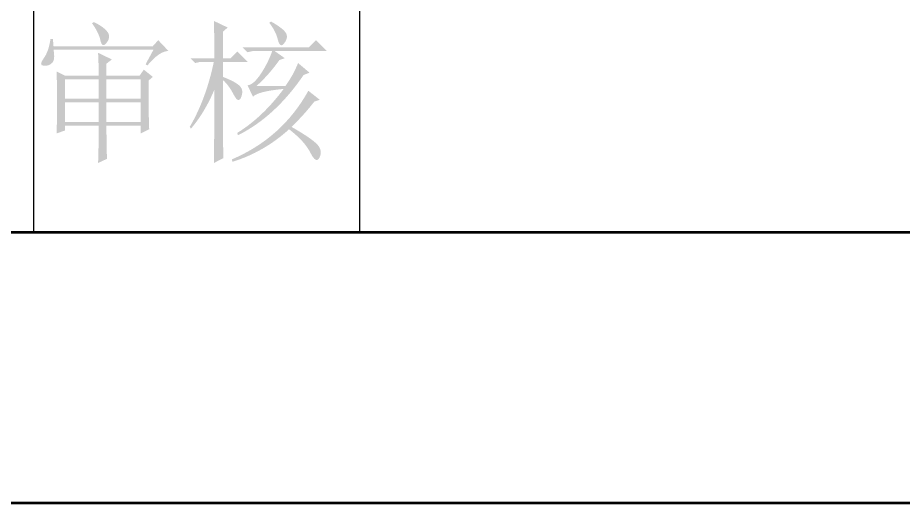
# Model space of a CAD drawing. Header units: millimetres. Extents: x 0 to 841, y 0 to 1189.
# Drawn here: x 673.35 to 703.97, y 3.28 to 20.07 of the extents above; entities that cross this region are included whole.
import ezdxf

# ---------------------------------------------------------------- set-up
doc = ezdxf.new("R2010")
doc.units = ezdxf.units.MM
doc.layers.add('C00-00-00', color=7, linetype='Continuous')

msp = doc.modelspace()

# ---------------------------------------------------------------- hatches: boundary and pattern name
at = {"layer": 'C00-00-00'}
h = msp.add_hatch(color=256, dxfattribs=at)
edge = h.paths.add_edge_path(flags=0)
edge.add_spline(control_points=[(674.985263, 17.937043), (674.985263, 17.937043), (674.985263, 17.271175), (674.985263, 17.271175), (674.985263, 17.271175), (676.150532, 17.271175), (676.150532, 17.271175), (676.150532, 17.271175), (676.150532, 17.937043), (676.150532, 17.937043), (676.150532, 17.937043), (674.985263, 17.937043), (674.985263, 17.937043)], knot_values=[0, 0, 0, 0, 1, 1, 1, 2, 2, 2, 3, 3, 3, 4, 4, 4, 4], degree=3, periodic=1)
edge = h.paths.add_edge_path(flags=0)
edge.add_spline(control_points=[(676.420628, 17.937043), (676.420628, 17.937043), (676.420628, 17.271175), (676.420628, 17.271175), (676.420628, 17.271175), (677.606843, 17.271175), (677.606843, 17.271175), (677.606843, 17.271175), (677.606843, 17.937043), (677.606843, 17.937043), (677.606843, 17.937043), (676.420628, 17.937043), (676.420628, 17.937043)], knot_values=[0, 0, 0, 0, 1, 1, 1, 2, 2, 2, 3, 3, 3, 4, 4, 4, 4], degree=3, periodic=1)
edge = h.paths.add_edge_path(flags=0)
edge.add_spline(control_points=[(674.985263, 17.146049), (674.985263, 17.146049), (674.985263, 16.459234), (674.985263, 16.459234), (674.985263, 16.459234), (676.150532, 16.459234), (676.150532, 16.459234), (676.150532, 16.459234), (676.150532, 17.146049), (676.150532, 17.146049), (676.150532, 17.146049), (674.985263, 17.146049), (674.985263, 17.146049)], knot_values=[0, 0, 0, 0, 1, 1, 1, 2, 2, 2, 3, 3, 3, 4, 4, 4, 4], degree=3, periodic=1)
edge = h.paths.add_edge_path(flags=0)
edge.add_spline(control_points=[(676.420628, 17.146049), (676.420628, 17.146049), (676.420628, 16.459234), (676.420628, 16.459234), (676.420628, 16.459234), (677.606843, 16.459234), (677.606843, 16.459234), (677.606843, 16.459234), (677.606843, 17.146049), (677.606843, 17.146049), (677.606843, 17.146049), (676.420628, 17.146049), (676.420628, 17.146049)], knot_values=[0, 0, 0, 0, 1, 1, 1, 2, 2, 2, 3, 3, 3, 4, 4, 4, 4], degree=3, periodic=1)
edge = h.paths.add_edge_path(flags=0)
edge.add_spline(control_points=[(676.150532, 18.061617), (676.150532, 18.36699), (676.143366, 18.630471), (676.129586, 18.852611), (676.129586, 18.852611), (676.608041, 18.623306), (676.608041, 18.623306), (676.608041, 18.623306), (676.420628, 18.477785), (676.420628, 18.477785), (676.420628, 18.477785), (676.420628, 18.061617), (676.420628, 18.061617), (676.420628, 18.061617), (677.565502, 18.061617), (677.565502, 18.061617), (677.565502, 18.061617), (677.711023, 18.269977), (677.711023, 18.269977), (677.711023, 18.269977), (678.02301, 18.020276), (678.02301, 18.020276), (678.02301, 18.020276), (677.87749, 17.89515), (677.87749, 17.89515), (677.87749, 16.965801), (677.884104, 16.403562), (677.898436, 16.209534), (677.898436, 16.209534), (677.606843, 16.064013), (677.606843, 16.064013), (677.606843, 16.064013), (677.606843, 16.33466), (677.606843, 16.33466), (677.606843, 16.33466), (676.420628, 16.33466), (676.420628, 16.33466), (676.420628, 15.765806), (676.427242, 15.384365), (676.441574, 15.189786), (676.441574, 15.189786), (676.129586, 15.044265), (676.129586, 15.044265), (676.143366, 15.307746), (676.150532, 15.737694), (676.150532, 16.33466), (676.150532, 16.33466), (674.985263, 16.33466), (674.985263, 16.33466), (674.985263, 16.33466), (674.985263, 16.168193), (674.985263, 16.168193), (674.985263, 16.168193), (674.69367, 16.064013), (674.69367, 16.064013), (674.70745, 16.369386), (674.714616, 16.729881), (674.714616, 17.146049), (674.714616, 17.562216), (674.70745, 17.916096), (674.69367, 18.207138), (674.69367, 18.207138), (674.985263, 18.061617), (674.985263, 18.061617), (674.985263, 18.061617), (676.150532, 18.061617), (676.150532, 18.061617)], knot_values=[0, 0, 0, 0, 1, 1, 1, 2, 2, 2, 3, 3, 3, 4, 4, 4, 5, 5, 5, 6, 6, 6, 7, 7, 7, 8, 8, 8, 9, 9, 9, 10, 10, 10, 11, 11, 11, 12, 12, 12, 13, 13, 13, 14, 14, 14, 15, 15, 15, 16, 16, 16, 17, 17, 17, 18, 18, 18, 19, 19, 19, 20, 20, 20, 21, 21, 21, 22, 22, 22, 22], degree=3, periodic=1)
edge = h.paths.add_edge_path(flags=0)
edge.add_spline(control_points=[(675.921227, 19.871808), (675.921227, 19.871808), (675.984065, 19.913701), (675.984065, 19.913701), (676.191873, 19.816687), (676.34456, 19.7092), (676.441574, 19.59124), (676.538588, 19.47328), (676.534729, 19.344846), (676.431101, 19.20594), (676.326921, 19.067034), (676.254161, 19.091287), (676.212819, 19.278701), (676.170927, 19.466114), (676.073913, 19.663449), (675.921227, 19.871808), (675.921227, 19.871808), (675.921227, 19.871808), (675.921227, 19.871808)], knot_values=[0, 0, 0, 0, 1, 1, 1, 2, 2, 2, 3, 3, 3, 4, 4, 4, 5, 5, 5, 6, 6, 6, 6], degree=3, periodic=1)
edge = h.paths.add_edge_path(flags=0)
edge.add_spline(control_points=[(677.77331, 18.456839), (677.77331, 18.456839), (678.043957, 18.95624), (678.043957, 18.95624), (678.043957, 18.95624), (674.58949, 18.95624), (674.58949, 18.95624), (674.631383, 18.7341), (674.617602, 18.584721), (674.548149, 18.508653), (674.478696, 18.432585), (674.381131, 18.397859), (674.256556, 18.405024), (674.131982, 18.411639), (674.128123, 18.494872), (674.246083, 18.654725), (674.364043, 18.814026), (674.44397, 19.039473), (674.485862, 19.331066), (674.485862, 19.331066), (674.569095, 19.331066), (674.569095, 19.331066), (674.569095, 19.331066), (674.58949, 19.081365), (674.58949, 19.081365), (674.58949, 19.081365), (678.02301, 19.081365), (678.02301, 19.081365), (678.02301, 19.081365), (678.210424, 19.289174), (678.210424, 19.289174), (678.210424, 19.289174), (678.564304, 18.914898), (678.564304, 18.914898), (678.355944, 18.914898), (678.112858, 18.748431), (677.835597, 18.415497), (677.835597, 18.415497), (677.77331, 18.456839), (677.77331, 18.456839)], knot_values=[0, 0, 0, 0, 1, 1, 1, 2, 2, 2, 3, 3, 3, 4, 4, 4, 5, 5, 5, 6, 6, 6, 7, 7, 7, 8, 8, 8, 9, 9, 9, 10, 10, 10, 11, 11, 11, 12, 12, 12, 13, 13, 13, 13], degree=3, periodic=1)
h = msp.add_hatch(color=256, dxfattribs=at)
edge = h.paths.add_edge_path(flags=0)
edge.add_spline(control_points=[(682.04622, 19.892754), (682.04622, 19.892754), (682.108508, 19.934647), (682.108508, 19.934647), (682.399549, 19.76818), (682.573182, 19.632581), (682.628855, 19.528401), (682.683977, 19.424221), (682.66303, 19.309569), (682.566016, 19.184994), (682.469003, 19.060419), (682.396242, 19.098453), (682.347735, 19.299647), (682.299228, 19.50084), (682.198356, 19.698727), (682.04622, 19.892754), (682.04622, 19.892754), (682.04622, 19.892754), (682.04622, 19.892754)], knot_values=[0, 0, 0, 0, 1, 1, 1, 2, 2, 2, 3, 3, 3, 4, 4, 4, 5, 5, 5, 6, 6, 6, 6], degree=3, periodic=1)
edge = h.paths.add_edge_path(flags=0)
edge.add_spline(control_points=[(681.609107, 17.707737), (681.609107, 17.707737), (682.607909, 17.707737), (682.607909, 17.707737), (682.704923, 17.846643), (682.784298, 17.971218), (682.847136, 18.082563), (682.909424, 18.193358), (682.975569, 18.332264), (683.045023, 18.498731), (683.045023, 18.498731), (683.440244, 18.165797), (683.440244, 18.165797), (683.440244, 18.165797), (683.232436, 18.082563), (683.232436, 18.082563), (682.579797, 17.125102), (681.824081, 16.431674), (680.964185, 16.001726), (680.964185, 16.001726), (680.943239, 16.084959), (680.943239, 16.084959), (681.525873, 16.445454), (682.060001, 16.95147), (682.545621, 17.604109), (681.949207, 17.548436), (681.595326, 17.458036), (681.484532, 17.333462), (681.484532, 17.333462), (681.297119, 17.728683), (681.297119, 17.728683), (681.435474, 17.742464), (681.588161, 17.874204), (681.754628, 18.123905), (681.921095, 18.373605), (682.052835, 18.637086), (682.1504, 18.914898), (682.1504, 18.914898), (681.484532, 18.914898), (681.484532, 18.914898), (681.484532, 18.914898), (681.297119, 18.873006), (681.297119, 18.873006), (681.297119, 18.873006), (681.130652, 19.039473), (681.130652, 19.039473), (681.130652, 19.039473), (683.419298, 19.039473), (683.419298, 19.039473), (683.419298, 19.039473), (683.668998, 19.289174), (683.668998, 19.289174), (683.668998, 19.289174), (684.043825, 18.914898), (684.043825, 18.914898), (684.043825, 18.914898), (682.233634, 18.914898), (682.233634, 18.914898), (682.233634, 18.914898), (682.586963, 18.665198), (682.586963, 18.665198), (682.586963, 18.665198), (682.400101, 18.602911), (682.400101, 18.602911), (682.16418, 18.269977), (681.900148, 17.971218), (681.609107, 17.707737), (681.609107, 17.707737), (681.609107, 17.707737), (681.609107, 17.707737)], knot_values=[0, 0, 0, 0, 1, 1, 1, 2, 2, 2, 3, 3, 3, 4, 4, 4, 5, 5, 5, 6, 6, 6, 7, 7, 7, 8, 8, 8, 9, 9, 9, 10, 10, 10, 11, 11, 11, 12, 12, 12, 13, 13, 13, 14, 14, 14, 15, 15, 15, 16, 16, 16, 17, 17, 17, 18, 18, 18, 19, 19, 19, 20, 20, 20, 21, 21, 21, 22, 22, 22, 23, 23, 23, 23], degree=3, periodic=1)
edge = h.paths.add_edge_path(flags=0)
edge.add_spline(control_points=[(683.398903, 17.54127), (683.398903, 17.54127), (683.794124, 17.229282), (683.794124, 17.229282), (683.794124, 17.229282), (683.606711, 17.166995), (683.606711, 17.166995), (683.35701, 16.847841), (683.093529, 16.556248), (682.816268, 16.292767), (683.301338, 16.014955), (683.603404, 15.807147), (683.721364, 15.66824), (683.839324, 15.529885), (683.859719, 15.384365), (683.783651, 15.231678), (683.707032, 15.079543), (683.602852, 15.134664), (683.471112, 15.398145), (683.339371, 15.661626), (683.093529, 15.931721), (682.733035, 16.209534), (682.149849, 15.682572), (681.497761, 15.308297), (680.776772, 15.086157), (680.776772, 15.086157), (680.755825, 15.169391), (680.755825, 15.169391), (681.921095, 15.668792), (682.801937, 16.459234), (683.398903, 17.54127), (683.398903, 17.54127), (683.398903, 17.54127), (683.398903, 17.54127)], knot_values=[0, 0, 0, 0, 1, 1, 1, 2, 2, 2, 3, 3, 3, 4, 4, 4, 5, 5, 5, 6, 6, 6, 7, 7, 7, 8, 8, 8, 9, 9, 9, 10, 10, 10, 11, 11, 11, 11], degree=3, periodic=1)
edge = h.paths.add_edge_path(flags=0)
edge.add_spline(control_points=[(680.443838, 16.209534), (680.443838, 16.029286), (680.450452, 15.696352), (680.464784, 15.210732), (680.464784, 15.210732), (680.13185, 15.044265), (680.13185, 15.044265), (680.14563, 15.862819), (680.152796, 16.708935), (680.152796, 17.583162), (679.930656, 17.055649), (679.660009, 16.604755), (679.340856, 16.23048), (679.340856, 16.23048), (679.299515, 16.292767), (679.299515, 16.292767), (679.67379, 16.931075), (679.951051, 17.680176), (680.13185, 18.540072), (680.13185, 18.540072), (679.67379, 18.540072), (679.67379, 18.540072), (679.67379, 18.540072), (679.486928, 18.498731), (679.486928, 18.498731), (679.486928, 18.498731), (679.320461, 18.665198), (679.320461, 18.665198), (679.320461, 18.665198), (680.152796, 18.665198), (680.152796, 18.665198), (680.152796, 19.122707), (680.14563, 19.552655), (680.13185, 19.955042), (680.13185, 19.955042), (680.610305, 19.726287), (680.610305, 19.726287), (680.610305, 19.726287), (680.443838, 19.580767), (680.443838, 19.580767), (680.443838, 19.580767), (680.443838, 18.665198), (680.443838, 18.665198), (680.443838, 18.665198), (680.714484, 18.665198), (680.714484, 18.665198), (680.714484, 18.665198), (680.943239, 18.893952), (680.943239, 18.893952), (680.943239, 18.893952), (681.297119, 18.540072), (681.297119, 18.540072), (681.297119, 18.540072), (680.443838, 18.540072), (680.443838, 18.540072), (680.443838, 18.540072), (680.443838, 18.020276), (680.443838, 18.020276), (680.734879, 17.908931), (680.929458, 17.804751), (681.026472, 17.707737), (681.123486, 17.610723), (681.140574, 17.48229), (681.078286, 17.322989), (681.015999, 17.163136), (680.929458, 17.191248), (680.818664, 17.406222), (680.707319, 17.621196), (680.582744, 17.790971), (680.443838, 17.916096), (680.443838, 17.916096), (680.443838, 16.209534), (680.443838, 16.209534)], knot_values=[0, 0, 0, 0, 1, 1, 1, 2, 2, 2, 3, 3, 3, 4, 4, 4, 5, 5, 5, 6, 6, 6, 7, 7, 7, 8, 8, 8, 9, 9, 9, 10, 10, 10, 11, 11, 11, 12, 12, 12, 13, 13, 13, 14, 14, 14, 15, 15, 15, 16, 16, 16, 17, 17, 17, 18, 18, 18, 19, 19, 19, 20, 20, 20, 21, 21, 21, 22, 22, 22, 23, 23, 23, 24, 24, 24, 24], degree=3, periodic=1)

# ---------------------------------------------------------------- linework, layer by layer
at = {"layer": 'C00-00-00', "lineweight": 53}
msp.add_lwpolyline([(805.264667, 3.284361), (45.042667, 3.284361), (35.687, 3.284361), (35.687, 1176.468028), (35.687, 1185.823694), (795.909, 1185.823694), (805.264667, 1185.823694), (805.264667, 1176.468028)], dxfattribs=at)
msp.add_lwpolyline([(795.909, 12.640028), (45.042667, 12.640028), (45.042667, 1176.468028), (795.909, 1176.468028)], close=True, dxfattribs=at)
at = {"layer": 'C00-00-00', "lineweight": 25}
for points in [[(795.909, 12.640028), (673.904333, 12.640028), (673.904333, 290.473694), (795.909, 290.473694)], [(685.165, 35.161361), (685.165, 12.640028)]]:
    msp.add_lwpolyline(points, dxfattribs=at)

doc.saveas('drawing.dxf')
